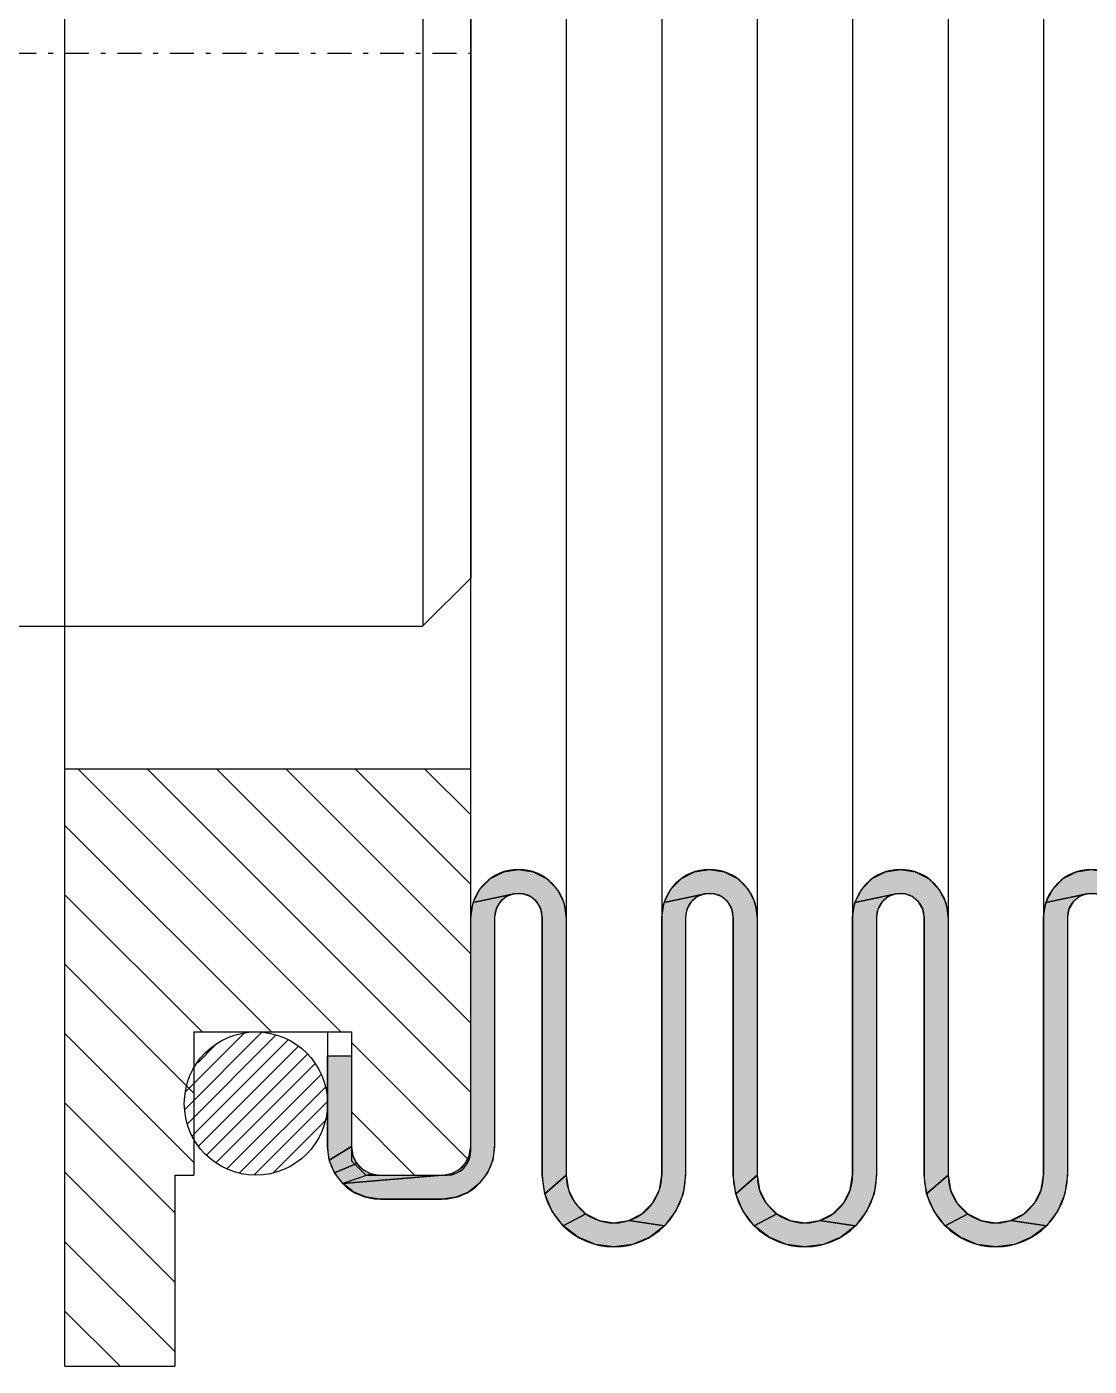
# Model space of a CAD drawing. Header units: millimetres. Extents: x -3388 to 4307, y 243 to 4457.
# Drawn here: x -14.8 to 7.46, y 1140.1 to 1168.15 of the extents above; entities that cross this region are included whole.
import ezdxf

# ---------------------------------------------------------------- set-up
doc = ezdxf.new("R2010")
doc.units = ezdxf.units.MM
doc.linetypes.add('STRICHPUNKT', pattern=[1, 0.5, -0.25, 0, -0.25])
doc.layers.add('osie', color=2, linetype='STRICHPUNKT', lineweight=25)

# ---------------------------------------------------------------- blocks, each defined once
blk = doc.blocks.new('*U143')
at = {"color": 2, "linetype": 'Continuous', "extrusion": (0, 0, -1)}
for points in [[(-108.56, 159.465), (-111.353, 159.023), (-108.117, 159.023)], [(-109.117, 159.749), (-110.911, 159.465), (-108.56, 159.465)], [(-110.911, 159.465), (-111.353, 159.023), (-108.56, 159.465)], [(-109.735, 159.847), (-110.353, 159.749), (-109.117, 159.749)], [(-110.353, 159.749), (-110.911, 159.465), (-109.117, 159.749)], [(-108.117, 159.023), (-109.562, 158.832), (-107.833, 158.465)], [(-111.353, 159.023), (-109.562, 158.832), (-108.117, 159.023)], [(-111.353, 159.023), (-109.909, 158.832), (-109.562, 158.832)], [(-111.353, 159.023), (-111.637, 158.465), (-109.909, 158.832)], [(-109.909, 158.832), (-111.637, 158.465), (-110.235, 158.713)], [(-110.235, 158.713), (-111.637, 158.465), (-110.501, 158.49)], [(-110.501, 158.49), (-111.637, 158.465), (-110.675, 158.189)], [(-111.637, 158.465), (-111.735, 157.847), (-110.675, 158.189)], [(-110.675, 158.189), (-111.735, 157.847), (-110.735, 157.847)], [(-110.735, 157.847), (-111.735, 147.047), (-110.735, 147.047)], [(-111.735, 157.847), (-111.735, 147.047), (-110.735, 157.847)], [(-111.735, 147.047), (-110.838, 146.271), (-110.735, 147.047)]]:
    blk.add_solid(points, dxfattribs=at)
blk = doc.blocks.new('*U144')
at = {"color": 2, "linetype": 'Continuous', "extrusion": (0, 0, -1)}
for points in [[(-116.56, 159.465), (-119.353, 159.023), (-116.117, 159.023)], [(-117.117, 159.749), (-118.911, 159.465), (-116.56, 159.465)], [(-118.911, 159.465), (-119.353, 159.023), (-116.56, 159.465)], [(-117.735, 159.847), (-118.353, 159.749), (-117.117, 159.749)], [(-118.353, 159.749), (-118.911, 159.465), (-117.117, 159.749)], [(-116.117, 159.023), (-117.562, 158.832), (-115.833, 158.465)], [(-119.353, 159.023), (-117.562, 158.832), (-116.117, 159.023)], [(-119.353, 159.023), (-117.909, 158.832), (-117.562, 158.832)], [(-119.353, 159.023), (-119.637, 158.465), (-117.909, 158.832)], [(-117.909, 158.832), (-119.637, 158.465), (-118.235, 158.713)], [(-118.235, 158.713), (-119.637, 158.465), (-118.501, 158.49)], [(-118.501, 158.49), (-119.637, 158.465), (-118.675, 158.189)], [(-119.637, 158.465), (-119.735, 157.847), (-118.675, 158.189)], [(-118.675, 158.189), (-119.735, 157.847), (-118.735, 157.847)], [(-118.735, 157.847), (-119.735, 147.047), (-118.735, 147.047)], [(-119.735, 157.847), (-119.735, 147.047), (-118.735, 157.847)], [(-119.735, 147.047), (-118.838, 146.271), (-118.735, 147.047)]]:
    blk.add_solid(points, dxfattribs=at)
blk = doc.blocks.new('*U145')
at = {"color": 2, "linetype": 'Continuous', "extrusion": (0, 0, -1)}
for points in [[(-124.56, 159.465), (-127.353, 159.023), (-124.117, 159.023)], [(-125.117, 159.749), (-126.911, 159.465), (-124.56, 159.465)], [(-126.911, 159.465), (-127.353, 159.023), (-124.56, 159.465)], [(-125.735, 159.847), (-126.353, 159.749), (-125.117, 159.749)], [(-126.353, 159.749), (-126.911, 159.465), (-125.117, 159.749)], [(-124.117, 159.023), (-125.562, 158.832), (-123.833, 158.465)], [(-127.353, 159.023), (-125.562, 158.832), (-124.117, 159.023)], [(-127.353, 159.023), (-125.909, 158.832), (-125.562, 158.832)], [(-127.353, 159.023), (-127.637, 158.465), (-125.909, 158.832)], [(-125.909, 158.832), (-127.637, 158.465), (-126.235, 158.713)], [(-126.235, 158.713), (-127.637, 158.465), (-126.501, 158.49)], [(-126.501, 158.49), (-127.637, 158.465), (-126.675, 158.189)], [(-127.637, 158.465), (-127.735, 157.847), (-126.675, 158.189)], [(-126.675, 158.189), (-127.735, 157.847), (-126.735, 157.847)], [(-126.735, 157.847), (-127.735, 147.047), (-126.735, 147.047)], [(-127.735, 157.847), (-127.735, 147.047), (-126.735, 157.847)], [(-127.735, 147.047), (-126.838, 146.271), (-126.735, 147.047)]]:
    blk.add_solid(points, dxfattribs=at)
blk = doc.blocks.new('*U146')
at = {"color": 2, "linetype": 'Continuous', "extrusion": (0, 0, -1)}
for points in [[(-132.56, 159.465), (-135.353, 159.023), (-132.117, 159.023)], [(-133.117, 159.749), (-134.911, 159.465), (-132.56, 159.465)], [(-134.911, 159.465), (-135.353, 159.023), (-132.56, 159.465)], [(-133.735, 159.847), (-134.353, 159.749), (-133.117, 159.749)], [(-134.353, 159.749), (-134.911, 159.465), (-133.117, 159.749)], [(-132.117, 159.023), (-133.562, 158.832), (-131.833, 158.465)], [(-135.353, 159.023), (-133.562, 158.832), (-132.117, 159.023)], [(-135.353, 159.023), (-133.909, 158.832), (-133.562, 158.832)], [(-135.353, 159.023), (-135.637, 158.465), (-133.909, 158.832)], [(-133.909, 158.832), (-135.637, 158.465), (-134.235, 158.713)], [(-134.235, 158.713), (-135.637, 158.465), (-134.501, 158.49)], [(-134.501, 158.49), (-135.637, 158.465), (-134.675, 158.189)], [(-135.637, 158.465), (-135.735, 157.847), (-134.675, 158.189)], [(-134.675, 158.189), (-135.735, 157.847), (-134.735, 157.847)], [(-134.735, 157.847), (-135.735, 147.047), (-134.735, 147.047)], [(-135.735, 157.847), (-135.735, 147.047), (-134.735, 157.847)], [(-135.735, 147.047), (-134.838, 146.271), (-134.735, 147.047)]]:
    blk.add_solid(points, dxfattribs=at)
blk = doc.blocks.new('*U150')
at = {"color": 2, "linetype": 'Continuous', "extrusion": (0, 0, -1)}
for points in [[(-109.562, 158.832), (-109.235, 158.713), (-107.833, 158.465)], [(-107.833, 158.465), (-108.796, 158.189), (-107.735, 157.847)], [(-108.796, 158.189), (-108.735, 157.847), (-107.735, 157.847)], [(-109.235, 158.713), (-108.969, 158.49), (-107.833, 158.465)], [(-108.969, 158.49), (-108.796, 158.189), (-107.833, 158.465)], [(-107.735, 157.847), (-108.735, 148.247), (-107.735, 148.247)], [(-108.735, 157.847), (-108.735, 148.247), (-107.735, 157.847)], [(-107.735, 148.247), (-108.66, 147.678), (-107.677, 147.876)], [(-108.735, 148.247), (-108.66, 147.678), (-107.735, 148.247)], [(-107.506, 147.542), (-108.441, 147.147), (-107.241, 147.276)], [(-107.677, 147.876), (-108.66, 147.678), (-107.506, 147.542)], [(-108.66, 147.678), (-108.441, 147.147), (-107.506, 147.542)], [(-106.535, 147.047), (-108.091, 146.691), (-102.38, 146.691)], [(-106.906, 147.106), (-108.091, 146.691), (-106.535, 147.047)], [(-107.241, 147.276), (-108.441, 147.147), (-106.906, 147.106)], [(-108.441, 147.147), (-108.091, 146.691), (-106.906, 147.106)], [(-102.38, 146.691), (-107.635, 146.342), (-102.835, 146.342)], [(-108.091, 146.691), (-107.635, 146.342), (-102.38, 146.691)], [(-102.835, 146.342), (-107.105, 146.122), (-103.366, 146.122)], [(-107.635, 146.342), (-107.105, 146.122), (-102.835, 146.342)], [(-103.366, 146.122), (-106.535, 146.047), (-103.935, 146.047)], [(-107.105, 146.122), (-106.535, 146.047), (-103.366, 146.122)]]:
    blk.add_solid(points, dxfattribs=at)
blk = doc.blocks.new('*U151')
at = {"color": 2, "linetype": 'Continuous', "extrusion": (0, 0, -1)}
for points in [[(-117.562, 158.832), (-117.235, 158.713), (-115.833, 158.465)], [(-115.833, 158.465), (-116.796, 158.189), (-115.735, 157.847)], [(-116.796, 158.189), (-116.735, 157.847), (-115.735, 157.847)], [(-117.235, 158.713), (-116.969, 158.49), (-115.833, 158.465)], [(-116.969, 158.49), (-116.796, 158.189), (-115.833, 158.465)], [(-115.735, 157.847), (-116.735, 147.047), (-115.735, 147.047)], [(-116.735, 157.847), (-116.735, 147.047), (-115.735, 157.847)], [(-115.735, 147.047), (-116.633, 146.271), (-115.637, 146.429)], [(-116.735, 147.047), (-116.633, 146.271), (-115.735, 147.047)], [(-115.637, 146.429), (-116.633, 146.271), (-115.353, 145.871)], [(-115.353, 145.871), (-116.333, 145.547), (-114.911, 145.429)], [(-116.633, 146.271), (-116.333, 145.547), (-115.353, 145.871)], [(-114.911, 145.429), (-115.857, 144.926), (-114.353, 145.145)], [(-116.333, 145.547), (-115.857, 144.926), (-114.911, 145.429)]]:
    blk.add_solid(points, dxfattribs=at)
blk = doc.blocks.new('*U152')
at = {"color": 2, "linetype": 'Continuous', "extrusion": (0, 0, -1)}
for points in [[(-125.562, 158.832), (-125.235, 158.713), (-123.833, 158.465)], [(-123.833, 158.465), (-124.796, 158.189), (-123.735, 157.847)], [(-124.796, 158.189), (-124.735, 157.847), (-123.735, 157.847)], [(-125.235, 158.713), (-124.969, 158.49), (-123.833, 158.465)], [(-124.969, 158.49), (-124.796, 158.189), (-123.833, 158.465)], [(-123.735, 157.847), (-124.735, 147.047), (-123.735, 147.047)], [(-124.735, 157.847), (-124.735, 147.047), (-123.735, 157.847)], [(-123.735, 147.047), (-124.633, 146.271), (-123.637, 146.429)], [(-124.735, 147.047), (-124.633, 146.271), (-123.735, 147.047)], [(-123.637, 146.429), (-124.633, 146.271), (-123.353, 145.871)], [(-123.353, 145.871), (-124.333, 145.547), (-122.911, 145.429)], [(-124.633, 146.271), (-124.333, 145.547), (-123.353, 145.871)], [(-122.911, 145.429), (-123.857, 144.926), (-122.353, 145.145)], [(-124.333, 145.547), (-123.857, 144.926), (-122.911, 145.429)]]:
    blk.add_solid(points, dxfattribs=at)
blk = doc.blocks.new('*U153')
at = {"color": 2, "linetype": 'Continuous', "extrusion": (0, 0, -1)}
for points in [[(-133.562, 158.832), (-133.235, 158.713), (-131.833, 158.465)], [(-131.833, 158.465), (-132.796, 158.189), (-131.735, 157.847)], [(-132.796, 158.189), (-132.735, 157.847), (-131.735, 157.847)], [(-133.235, 158.713), (-132.969, 158.49), (-131.833, 158.465)], [(-132.969, 158.49), (-132.796, 158.189), (-131.833, 158.465)], [(-131.735, 157.847), (-132.735, 147.047), (-131.735, 147.047)], [(-132.735, 157.847), (-132.735, 147.047), (-131.735, 157.847)], [(-131.735, 147.047), (-132.633, 146.271), (-131.637, 146.429)], [(-132.735, 147.047), (-132.633, 146.271), (-131.735, 147.047)], [(-131.637, 146.429), (-132.633, 146.271), (-131.353, 145.871)], [(-131.353, 145.871), (-132.333, 145.547), (-130.911, 145.429)], [(-132.633, 146.271), (-132.333, 145.547), (-131.353, 145.871)], [(-130.911, 145.429), (-131.857, 144.926), (-130.353, 145.145)], [(-132.333, 145.547), (-131.857, 144.926), (-130.911, 145.429)]]:
    blk.add_solid(points, dxfattribs=at)
blk = doc.blocks.new('*U157')
at = {"color": 2, "linetype": 'Continuous', "extrusion": (0, 0, -1)}
for points in [[(-101.735, 148.247), (-101.735, 152.047), (-101.81, 147.678)], [(-102.735, 152.047), (-101.81, 147.678), (-101.735, 152.047)], [(-101.81, 147.678), (-102.735, 152.047), (-102.735, 148.247)]]:
    blk.add_solid(points, dxfattribs=at)
blk = doc.blocks.new('*U158')
at = {"color": 2, "linetype": 'Continuous', "extrusion": (0, 0, -1)}
for points in [[(-102.735, 148.247), (-102.794, 147.876), (-101.81, 147.678)], [(-102.794, 147.876), (-102.965, 147.542), (-101.81, 147.678)], [(-101.81, 147.678), (-102.965, 147.542), (-102.03, 147.147)]]:
    blk.add_solid(points, dxfattribs=at)
blk = doc.blocks.new('*U160')
at = {"color": 2, "linetype": 'Continuous', "extrusion": (0, 0, -1)}
for points in [[(-102.965, 147.542), (-103.23, 147.276), (-102.03, 147.147)], [(-103.23, 147.276), (-103.565, 147.106), (-102.03, 147.147)], [(-102.03, 147.147), (-103.565, 147.106), (-102.38, 146.691)]]:
    blk.add_solid(points, dxfattribs=at)
blk = doc.blocks.new('*U161')
at = {"color": 2, "linetype": 'Continuous', "extrusion": (0, 0, -1)}
for points in [[(-111.735, 147.047), (-111.833, 146.429), (-110.838, 146.271)], [(-111.833, 146.429), (-112.117, 145.871), (-110.838, 146.271)], [(-110.838, 146.271), (-112.117, 145.871), (-111.137, 145.547)], [(-112.117, 145.871), (-112.56, 145.429), (-111.137, 145.547)], [(-111.137, 145.547), (-112.56, 145.429), (-111.614, 144.926)]]:
    blk.add_solid(points, dxfattribs=at)
blk = doc.blocks.new('*U162')
at = {"color": 2, "linetype": 'Continuous', "extrusion": (0, 0, -1)}
for points in [[(-119.735, 147.047), (-119.833, 146.429), (-118.838, 146.271)], [(-119.833, 146.429), (-120.117, 145.871), (-118.838, 146.271)], [(-118.838, 146.271), (-120.117, 145.871), (-119.137, 145.547)], [(-120.117, 145.871), (-120.56, 145.429), (-119.137, 145.547)], [(-119.137, 145.547), (-120.56, 145.429), (-119.614, 144.926)]]:
    blk.add_solid(points, dxfattribs=at)
blk = doc.blocks.new('*U163')
at = {"color": 2, "linetype": 'Continuous', "extrusion": (0, 0, -1)}
for points in [[(-127.735, 147.047), (-127.833, 146.429), (-126.838, 146.271)], [(-127.833, 146.429), (-128.117, 145.871), (-126.838, 146.271)], [(-126.838, 146.271), (-128.117, 145.871), (-127.137, 145.547)], [(-128.117, 145.871), (-128.56, 145.429), (-127.137, 145.547)], [(-127.137, 145.547), (-128.56, 145.429), (-127.614, 144.926)]]:
    blk.add_solid(points, dxfattribs=at)
blk = doc.blocks.new('*U167')
at = {"color": 2, "linetype": 'Continuous', "extrusion": (0, 0, -1)}
for points in [[(-112.56, 145.429), (-113.117, 145.145), (-111.614, 144.926)], [(-113.117, 145.145), (-113.735, 145.047), (-111.614, 144.926)], [(-113.735, 145.047), (-115.857, 144.926), (-111.614, 144.926)], [(-111.614, 144.926), (-115.235, 144.449), (-112.235, 144.449)], [(-115.857, 144.926), (-115.235, 144.449), (-111.614, 144.926)], [(-114.353, 145.145), (-115.857, 144.926), (-113.735, 145.047)], [(-112.235, 144.449), (-114.512, 144.149), (-112.959, 144.149)], [(-115.235, 144.449), (-114.512, 144.149), (-112.235, 144.449)], [(-114.512, 144.149), (-113.735, 144.047), (-112.959, 144.149)]]:
    blk.add_solid(points, dxfattribs=at)
blk = doc.blocks.new('*U168')
at = {"color": 2, "linetype": 'Continuous', "extrusion": (0, 0, -1)}
for points in [[(-120.56, 145.429), (-121.117, 145.145), (-119.614, 144.926)], [(-121.117, 145.145), (-121.735, 145.047), (-119.614, 144.926)], [(-121.735, 145.047), (-123.857, 144.926), (-119.614, 144.926)], [(-119.614, 144.926), (-123.235, 144.449), (-120.235, 144.449)], [(-123.857, 144.926), (-123.235, 144.449), (-119.614, 144.926)], [(-122.353, 145.145), (-123.857, 144.926), (-121.735, 145.047)], [(-120.235, 144.449), (-122.512, 144.149), (-120.959, 144.149)], [(-123.235, 144.449), (-122.512, 144.149), (-120.235, 144.449)], [(-122.512, 144.149), (-121.735, 144.047), (-120.959, 144.149)]]:
    blk.add_solid(points, dxfattribs=at)
blk = doc.blocks.new('*U169')
at = {"color": 2, "linetype": 'Continuous', "extrusion": (0, 0, -1)}
for points in [[(-128.56, 145.429), (-129.117, 145.145), (-127.614, 144.926)], [(-129.117, 145.145), (-129.735, 145.047), (-127.614, 144.926)], [(-129.735, 145.047), (-131.857, 144.926), (-127.614, 144.926)], [(-127.614, 144.926), (-131.235, 144.449), (-128.235, 144.449)], [(-131.857, 144.926), (-131.235, 144.449), (-127.614, 144.926)], [(-130.353, 145.145), (-131.857, 144.926), (-129.735, 145.047)], [(-128.235, 144.449), (-130.512, 144.149), (-128.959, 144.149)], [(-131.235, 144.449), (-130.512, 144.149), (-128.235, 144.449)], [(-130.512, 144.149), (-129.735, 144.047), (-128.959, 144.149)]]:
    blk.add_solid(points, dxfattribs=at)

msp = doc.modelspace()

# ---------------------------------------------------------------- linework, layer by layer
at = {"color": 7, "linetype": 'Continuous'}
for p, q in [((-14, 1140.103), (-14, 1195.103)), ((-3.5, 1191.103), (-3.5, 1144.103)), ((-1.5, 1191.103), (-1.5, 1144.103)), ((0.5, 1191.103), (0.5, 1144.103)), ((2.5, 1191.103), (2.5, 1144.103)), ((4.5, 1191.103), (4.5, 1144.103)), ((6.5, 1191.103), (6.5, 1144.103)), ((-5.5, 1144.603), (-5.5, 1190.603)), ((-6.5, 1179.603), (-6.5, 1155.603)), ((-5.5, 1178.603), (-5.5, 1156.603)), ((-5.5, 1156.603), (-6.5, 1155.603)), ((-52.5, 1155.59707), (-6.5, 1155.59707)), ((-5.5, 1152.603), (-14, 1152.603)), ((-5, 1149.503), (-5, 1144.703)), ((-4, 1149.503), (-4, 1144.103)), ((-1, 1149.503), (-1, 1144.103)), ((0, 1149.503), (0, 1144.103)), ((3, 1149.503), (3, 1144.103)), ((4, 1149.503), (4, 1144.103)), ((7, 1149.503), (7, 1144.103)), ((-11.3, 1147.103), (-11.3, 1144.103)), ((-11.3, 1147.103), (-8, 1147.103)), ((-8.5, 1147.103), (-8.5, 1144.703)), ((-8, 1147.103), (-8, 1144.403)), ((-8.5, 1146.603), (-8, 1146.603)), ((-8, 1144.403), (-7.7, 1144.103)), ((-11.7, 1144.103), (-11.3, 1144.103)), ((-11.7, 1144.103), (-11.7, 1140.103)), ((-7.7, 1144.103), (-6, 1144.103)), ((-7.4, 1143.603), (-6.1, 1143.603)), ((-14, 1140.103), (-11.7, 1140.103))]:
    msp.add_line(p, q, dxfattribs=at)
at = {"color": 2, "linetype": 'Continuous'}
for p, q in [((-8.22334, 1147.103), (-13.72334, 1152.603)), ((-5.5, 1145.83253), (-12.27046, 1152.603)), ((-5.5, 1147.28541), (-10.81759, 1152.603)), ((-5.5, 1148.73829), (-9.36471, 1152.603)), ((-5.5, 1150.19116), (-7.91183, 1152.603)), ((-5.5, 1151.64404), (-6.45896, 1152.603)), ((-9.67622, 1147.103), (-14, 1151.42678)), ((-11.12909, 1147.103), (-14, 1149.9739)), ((-5.5, 1149.503), (-5.45106, 1149.81201)), ((-1.5, 1149.503), (-1.45106, 1149.81201)), ((2.5, 1149.503), (2.54894, 1149.81201)), ((6.5, 1149.503), (6.54894, 1149.81201)), ((-11.3, 1145.82103), (-14, 1148.52103)), ((-11.3, 1144.36815), (-14, 1147.06815)), ((-11.48441, 1145.48456), (-9.88156, 1147.0874)), ((-11.46672, 1145.8558), (-10.25281, 1147.06971)), ((-11.43476, 1145.18066), (-9.57766, 1147.03776)), ((-11.33121, 1144.93066), (-9.32766, 1146.9342)), ((-11.21976, 1146.45632), (-10.85332, 1146.82276)), ((-11.19322, 1144.71509), (-9.11209, 1146.79621)), ((-5.53945, 1144.4191), (-8, 1146.87966)), ((-11.03336, 1144.52139), (-8.91839, 1146.63636)), ((-10.83331, 1144.36789), (-8.76489, 1146.43631)), ((-10.60412, 1144.24353), (-8.64053, 1146.20711)), ((-10.3456, 1144.1485), (-8.5455, 1145.9486)), ((-11.7, 1143.31527), (-14, 1145.61527)), ((-10.03318, 1144.10736), (-8.50437, 1145.63617)), ((-6.67622, 1144.103), (-8, 1145.42678)), ((-9.63608, 1144.15091), (-8.54791, 1145.23908)), ((-8, 1144.703), (-7.97063, 1144.51759)), ((-7.88541, 1144.35033), (-7.75267, 1144.21759)), ((-11.7, 1141.86239), (-14, 1144.16239)), ((-6.1, 1144.103), (-8.17782, 1143.92518)), ((-7.58541, 1144.13236), (-7.4, 1144.103)), ((-3.5, 1144.103), (-3.45106, 1143.79398)), ((0.5, 1144.103), (0.54894, 1143.79398)), ((4.5, 1144.103), (4.54894, 1143.79398)), ((-2.5, 1143.103), (-2.19098, 1143.15194)), ((1.5, 1143.103), (1.80902, 1143.15194)), ((5.5, 1143.103), (5.80902, 1143.15194)), ((-11.7, 1140.40952), (-14, 1142.70952)), ((-12.84636, 1140.103), (-14, 1141.25664))]:
    msp.add_line(p, q, dxfattribs=at)
for points in [[(-4.5, 1150.503), (-4.19098, 1150.45405), (-3.91221, 1150.31201), (-3.69098, 1150.09078), (-3.54894, 1149.81201), (-3.5, 1149.503), (-3.5, 1144.103), (-3.94889, 1143.71477), (-4, 1144.103), (-4, 1149.503), (-4.03015, 1149.67401), (-4.11698, 1149.82439), (-4.25, 1149.93601), (-4.41318, 1149.9954), (-4.58682, 1149.9954), (-5.45106, 1149.81201), (-5.30902, 1150.09078), (-5.08779, 1150.31201), (-4.80902, 1150.45405), (-4.5, 1150.503)], [(-4, 1149.503), (-4.03015, 1149.67401), (-4.11698, 1149.82439), (-4.25, 1149.93601), (-4.41318, 1149.9954), (-4.58682, 1149.9954), (-5.45106, 1149.81201), (-5.30902, 1150.09078), (-5.08779, 1150.31201), (-4.80902, 1150.45405), (-4.5, 1150.503)], [(-4.5, 1150.503), (-4.19098, 1150.45405), (-3.91221, 1150.31201), (-3.69098, 1150.09078), (-3.54894, 1149.81201), (-3.5, 1149.503)], [(-0.5, 1150.503), (-0.19098, 1150.45405), (0.08779, 1150.31201), (0.30902, 1150.09078), (0.45106, 1149.81201), (0.5, 1149.503), (0.5, 1144.103), (0.05111, 1143.71477), (0, 1144.103), (0, 1149.503), (-0.03015, 1149.67401), (-0.11698, 1149.82439), (-0.25, 1149.93601), (-0.41318, 1149.9954), (-0.58682, 1149.9954), (-1.45106, 1149.81201), (-1.30902, 1150.09078), (-1.08779, 1150.31201), (-0.80902, 1150.45405), (-0.5, 1150.503)], [(0, 1149.503), (-0.03015, 1149.67401), (-0.11698, 1149.82439), (-0.25, 1149.93601), (-0.41318, 1149.9954), (-0.58682, 1149.9954), (-1.45106, 1149.81201), (-1.30902, 1150.09078), (-1.08779, 1150.31201), (-0.80902, 1150.45405), (-0.5, 1150.503)], [(-0.5, 1150.503), (-0.19098, 1150.45405), (0.08779, 1150.31201), (0.30902, 1150.09078), (0.45106, 1149.81201), (0.5, 1149.503)], [(3.5, 1150.503), (3.80902, 1150.45405), (4.08779, 1150.31201), (4.30902, 1150.09078), (4.45106, 1149.81201), (4.5, 1149.503), (4.5, 1144.103), (4.05111, 1143.71477), (4, 1144.103), (4, 1149.503), (3.96985, 1149.67401), (3.88302, 1149.82439), (3.75, 1149.93601), (3.58682, 1149.9954), (3.41318, 1149.9954), (2.54894, 1149.81201), (2.69098, 1150.09078), (2.91221, 1150.31201), (3.19098, 1150.45405), (3.5, 1150.503)], [(4, 1149.503), (3.96985, 1149.67401), (3.88302, 1149.82439), (3.75, 1149.93601), (3.58682, 1149.9954), (3.41318, 1149.9954), (2.54894, 1149.81201), (2.69098, 1150.09078), (2.91221, 1150.31201), (3.19098, 1150.45405), (3.5, 1150.503)], [(3.5, 1150.503), (3.80902, 1150.45405), (4.08779, 1150.31201), (4.30902, 1150.09078), (4.45106, 1149.81201), (4.5, 1149.503)], [(7.5, 1150.503), (7.80902, 1150.45405), (8.08779, 1150.31201), (8.30902, 1150.09078), (8.45106, 1149.81201), (8.5, 1149.503), (8.5, 1144.103), (8.05111, 1143.71477), (8, 1144.103), (8, 1149.503), (7.96985, 1149.67401), (7.88302, 1149.82439), (7.75, 1149.93601), (7.58682, 1149.9954), (7.41318, 1149.9954), (6.54894, 1149.81201), (6.69098, 1150.09078), (6.91221, 1150.31201), (7.19098, 1150.45405), (7.5, 1150.503)], [(8, 1149.503), (7.96985, 1149.67401), (7.88302, 1149.82439), (7.75, 1149.93601), (7.58682, 1149.9954), (7.41318, 1149.9954), (6.54894, 1149.81201), (6.69098, 1150.09078), (6.91221, 1150.31201), (7.19098, 1150.45405), (7.5, 1150.503)], [(-4.88302, 1149.82439), (-4.96985, 1149.67401), (-5, 1149.503), (-5, 1144.703), (-5.03748, 1144.4183), (-5.14737, 1144.153), (-5.32218, 1143.92518), (-5.55, 1143.75037), (-5.8153, 1143.64048), (-6.1, 1143.603), (-7.4, 1143.603), (-7.6847, 1143.64048), (-7.95, 1143.75037), (-8.17782, 1143.92518), (-6.1, 1144.103), (-5.91459, 1144.13236), (-5.74733, 1144.21759), (-5.61459, 1144.35033), (-5.52937, 1144.51759), (-5.5, 1144.703), (-5.5, 1149.503), (-5.45106, 1149.81201), (-4.58682, 1149.9954), (-4.75, 1149.93601), (-4.88302, 1149.82439)], [(-4.88302, 1149.82439), (-4.96985, 1149.67401), (-5, 1149.503)], [(-4.58682, 1149.9954), (-4.75, 1149.93601), (-4.88302, 1149.82439)], [(-0.88302, 1149.82439), (-0.96985, 1149.67401), (-1, 1149.503), (-1, 1144.103), (-1.05111, 1143.71477), (-1.20096, 1143.353), (-1.43934, 1143.04234), (-2.19098, 1143.15194), (-1.91221, 1143.29398), (-1.69098, 1143.51521), (-1.54894, 1143.79398), (-1.5, 1144.103), (-1.5, 1149.503), (-1.45106, 1149.81201), (-0.58682, 1149.9954), (-0.75, 1149.93601), (-0.88302, 1149.82439)], [(-0.88302, 1149.82439), (-0.96985, 1149.67401), (-1, 1149.503)], [(-0.58682, 1149.9954), (-0.75, 1149.93601), (-0.88302, 1149.82439)], [(3.11698, 1149.82439), (3.03015, 1149.67401), (3, 1149.503), (3, 1144.103), (2.94889, 1143.71477), (2.79904, 1143.353), (2.56066, 1143.04234), (1.80902, 1143.15194), (2.08779, 1143.29398), (2.30902, 1143.51521), (2.45106, 1143.79398), (2.5, 1144.103), (2.5, 1149.503), (2.54894, 1149.81201), (3.41318, 1149.9954), (3.25, 1149.93601), (3.11698, 1149.82439)], [(3.11698, 1149.82439), (3.03015, 1149.67401), (3, 1149.503)], [(3.41318, 1149.9954), (3.25, 1149.93601), (3.11698, 1149.82439)], [(7.11698, 1149.82439), (7.03015, 1149.67401), (7, 1149.503), (7, 1144.103), (6.94889, 1143.71477), (6.79904, 1143.353), (6.56066, 1143.04234), (5.80902, 1143.15194), (6.08779, 1143.29398), (6.30902, 1143.51521), (6.45106, 1143.79398), (6.5, 1144.103), (6.5, 1149.503), (6.54894, 1149.81201), (7.41318, 1149.9954), (7.25, 1149.93601), (7.11698, 1149.82439)], [(7.11698, 1149.82439), (7.03015, 1149.67401), (7, 1149.503)], [(7.41318, 1149.9954), (7.25, 1149.93601), (7.11698, 1149.82439)], [(-8.5, 1144.703), (-8.5, 1146.603), (-8, 1146.603), (-8, 1144.703), (-8.46252, 1144.4183), (-8.5, 1144.703)], [(-8, 1144.703), (-8.46252, 1144.4183), (-8.5, 1144.703)], [(-7.97063, 1144.51759), (-7.88541, 1144.35033), (-8.35263, 1144.153), (-8.46252, 1144.4183), (-8, 1144.703), (-7.97063, 1144.51759)], [(-7.97063, 1144.51759), (-7.88541, 1144.35033), (-8.35263, 1144.153), (-8.46252, 1144.4183)], [(-6.1, 1144.103), (-5.91459, 1144.13236), (-5.74733, 1144.21759), (-5.61459, 1144.35033), (-5.52937, 1144.51759), (-5.5, 1144.703)], [(-5, 1144.703), (-5.03748, 1144.4183), (-5.14737, 1144.153), (-5.32218, 1143.92518), (-5.55, 1143.75037), (-5.8153, 1143.64048), (-6.1, 1143.603)], [(-7.75267, 1144.21759), (-7.58541, 1144.13236), (-8.17782, 1143.92518), (-8.35263, 1144.153), (-7.88541, 1144.35033), (-7.75267, 1144.21759)], [(-7.75267, 1144.21759), (-7.58541, 1144.13236), (-8.17782, 1143.92518), (-8.35263, 1144.153)], [(-7.4, 1143.603), (-7.6847, 1143.64048), (-7.95, 1143.75037), (-8.17782, 1143.92518)], [(-3.5, 1144.103), (-3.94889, 1143.71477), (-4, 1144.103)], [(-3.45106, 1143.79398), (-3.30902, 1143.51521), (-3.08779, 1143.29398), (-3.56066, 1143.04234), (-3.79904, 1143.353), (-3.94889, 1143.71477), (-3.5, 1144.103), (-3.45106, 1143.79398)], [(-1, 1144.103), (-1.05111, 1143.71477), (-1.20096, 1143.353), (-1.43934, 1143.04234), (-2.19098, 1143.15194), (-1.91221, 1143.29398), (-1.69098, 1143.51521), (-1.54894, 1143.79398), (-1.5, 1144.103)], [(0.5, 1144.103), (0.05111, 1143.71477), (0, 1144.103)], [(0.54894, 1143.79398), (0.69098, 1143.51521), (0.91221, 1143.29398), (0.43934, 1143.04234), (0.20096, 1143.353), (0.05111, 1143.71477), (0.5, 1144.103), (0.54894, 1143.79398)], [(3, 1144.103), (2.94889, 1143.71477), (2.79904, 1143.353), (2.56066, 1143.04234), (1.80902, 1143.15194), (2.08779, 1143.29398), (2.30902, 1143.51521), (2.45106, 1143.79398), (2.5, 1144.103)], [(4.5, 1144.103), (4.05111, 1143.71477), (4, 1144.103)], [(4.54894, 1143.79398), (4.69098, 1143.51521), (4.91221, 1143.29398), (4.43934, 1143.04234), (4.20096, 1143.353), (4.05111, 1143.71477), (4.5, 1144.103), (4.54894, 1143.79398)], [(7, 1144.103), (6.94889, 1143.71477), (6.79904, 1143.353), (6.56066, 1143.04234), (5.80902, 1143.15194), (6.08779, 1143.29398), (6.30902, 1143.51521), (6.45106, 1143.79398), (6.5, 1144.103)], [(-3.45106, 1143.79398), (-3.30902, 1143.51521), (-3.08779, 1143.29398), (-3.56066, 1143.04234), (-3.79904, 1143.353), (-3.94889, 1143.71477)], [(0.54894, 1143.79398), (0.69098, 1143.51521), (0.91221, 1143.29398), (0.43934, 1143.04234), (0.20096, 1143.353), (0.05111, 1143.71477)], [(4.54894, 1143.79398), (4.69098, 1143.51521), (4.91221, 1143.29398), (4.43934, 1143.04234), (4.20096, 1143.353), (4.05111, 1143.71477)], [(-2.5, 1143.103), (-2.19098, 1143.15194), (-1.43934, 1143.04234), (-1.75, 1142.80396), (-2.11177, 1142.65411), (-2.5, 1142.603), (-2.88823, 1142.65411), (-3.25, 1142.80396), (-3.56066, 1143.04234), (-3.08779, 1143.29398), (-2.80902, 1143.15194), (-2.5, 1143.103)], [(-3.08779, 1143.29398), (-2.80902, 1143.15194), (-2.5, 1143.103)], [(1.5, 1143.103), (1.80902, 1143.15194), (2.56066, 1143.04234), (2.25, 1142.80396), (1.88823, 1142.65411), (1.5, 1142.603), (1.11177, 1142.65411), (0.75, 1142.80396), (0.43934, 1143.04234), (0.91221, 1143.29398), (1.19098, 1143.15194), (1.5, 1143.103)], [(0.91221, 1143.29398), (1.19098, 1143.15194), (1.5, 1143.103)], [(5.5, 1143.103), (5.80902, 1143.15194), (6.56066, 1143.04234), (6.25, 1142.80396), (5.88823, 1142.65411), (5.5, 1142.603), (5.11177, 1142.65411), (4.75, 1142.80396), (4.43934, 1143.04234), (4.91221, 1143.29398), (5.19098, 1143.15194), (5.5, 1143.103)], [(4.91221, 1143.29398), (5.19098, 1143.15194), (5.5, 1143.103)], [(-1.43934, 1143.04234), (-1.75, 1142.80396), (-2.11177, 1142.65411), (-2.5, 1142.603), (-2.88823, 1142.65411), (-3.25, 1142.80396), (-3.56066, 1143.04234)], [(2.56066, 1143.04234), (2.25, 1142.80396), (1.88823, 1142.65411), (1.5, 1142.603), (1.11177, 1142.65411), (0.75, 1142.80396), (0.43934, 1143.04234)], [(6.56066, 1143.04234), (6.25, 1142.80396), (5.88823, 1142.65411), (5.5, 1142.603), (5.11177, 1142.65411), (4.75, 1142.80396), (4.43934, 1143.04234)]]:
    msp.add_lwpolyline(points, dxfattribs=at)
at = {"color": 7, "linetype": 'Continuous'}
msp.add_circle((-10, 1145.603), 1.5, dxfattribs=at)
for centre, radius, start, end in [((-4.5, 1149.503), 1, 0, 180), ((-0.5, 1149.503), 1, 0, 180), ((3.5, 1149.503), 1, 0, 180), ((7.5, 1149.503), 1, 0, 180), ((-4.5, 1149.503), 0.5, 0, 180), ((-0.5, 1149.503), 0.5, 0, 180), ((3.5, 1149.503), 0.5, 0, 180), ((7.5, 1149.503), 0.5, 0, 180), ((-7.4, 1144.703), 1.1, 180, 270), ((-7.4, 1144.703), 0.6, 180, 270), ((-6.1, 1144.703), 0.6, 270, 0), ((-6.1, 1144.703), 1.1, 270, 0), ((-6, 1144.603), 0.5, 270, 0), ((-2.5, 1144.103), 1.5, 180, 0), ((-2.5, 1144.103), 1, 180, 0), ((1.5, 1144.103), 1.5, 180, 0), ((1.5, 1144.103), 1, 180, 0), ((5.5, 1144.103), 1.5, 180, 0), ((5.5, 1144.103), 1, 180, 0)]:
    msp.add_arc(centre, radius, start, end, dxfattribs=at)
at = {"color": 2, "linetype": 'Continuous'}
msp.add_solid([(-6.1, 1144.103), (-8.17782, 1143.92518), (-7.4, 1144.103), (-7.58541, 1144.13236)], dxfattribs=at)
at = {"layer": 'osie'}
msp.add_line((-52.5, 1167.59707), (-5.5, 1167.59707), dxfattribs=at)

# ---------------------------------------------------------------- block references
at = {"color": 2, "linetype": 'Continuous', "xscale": 0.5, "yscale": 0.5, "zscale": 0.5}
for name in ['*U143', '*U144', '*U145', '*U146', '*U150', '*U151', '*U152', '*U153', '*U157', '*U158', '*U160', '*U161', '*U162', '*U163', '*U167', '*U168', '*U169']:
    msp.add_blockref(name, (-59.36767, 1070.57949), dxfattribs=at)

doc.saveas('drawing.dxf')
